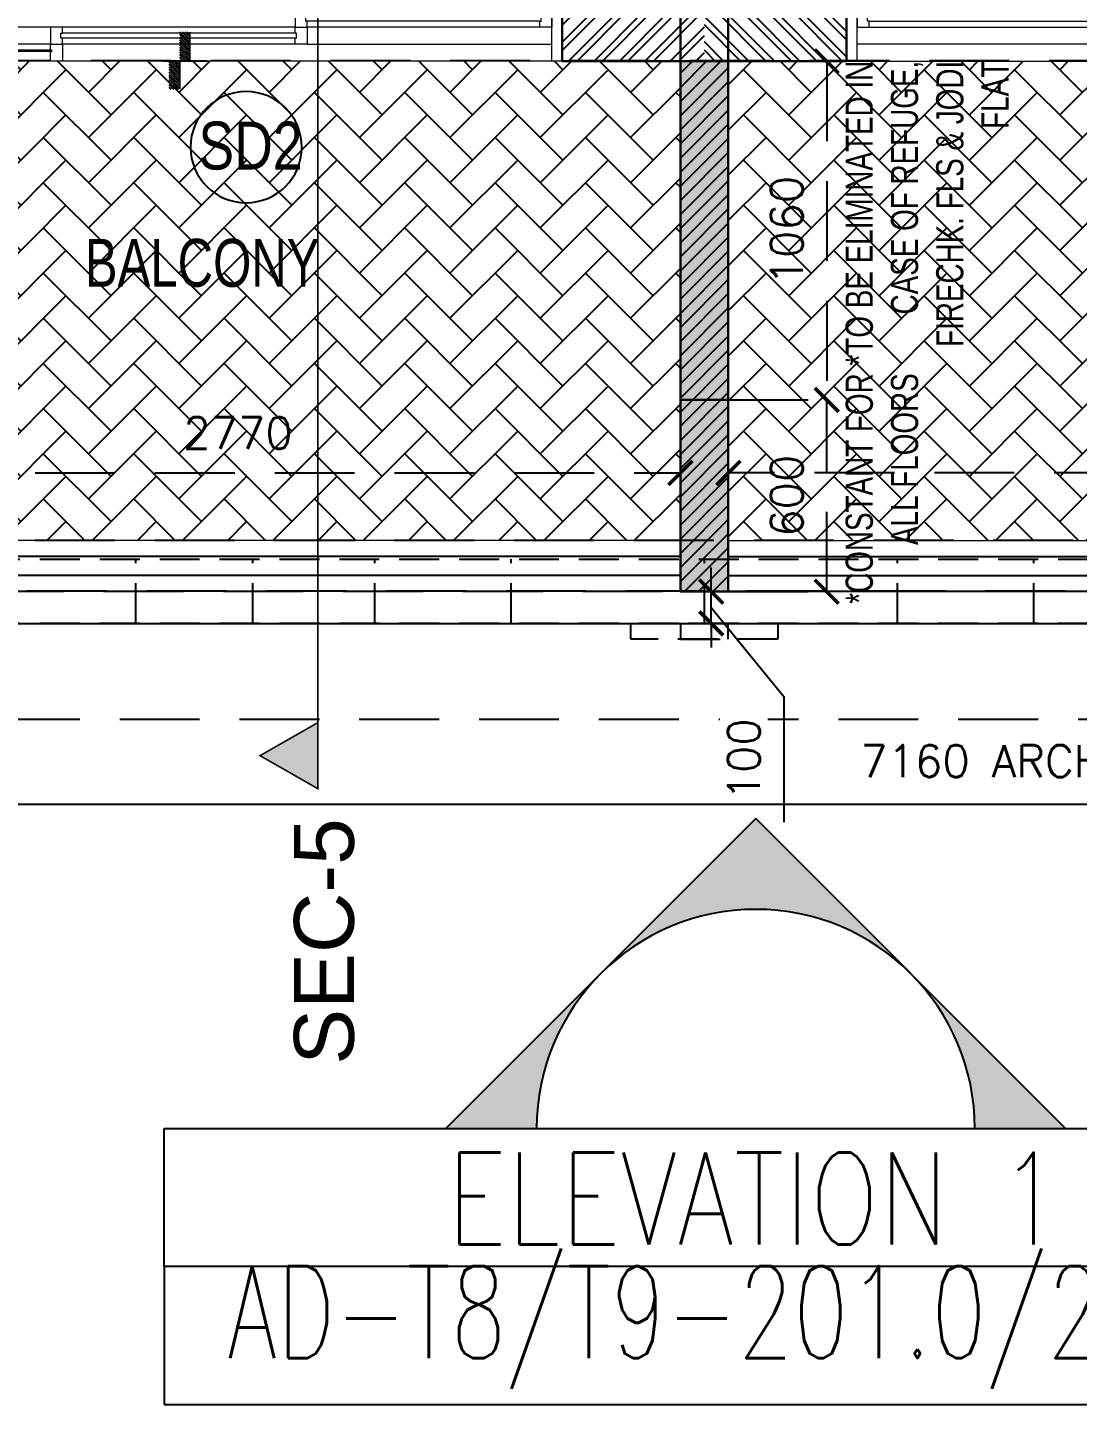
# Model space of a CAD drawing. Header units: millimetres. Extents: x 1167879 to 1231451, y -5731814 to -5645217.
# Drawn here: x 1204154 to 1207440, y -5731814 to -5727504 of the extents above; entities that cross this region are included whole.
import ezdxf
from ezdxf.enums import TextEntityAlignment as Align

# ---------------------------------------------------------------- set-up
doc = ezdxf.new("R2010")
doc.units = ezdxf.units.MM
doc.header["$LTSCALE"] = 1000
doc.header["$MEASUREMENT"] = 0
for name, pattern in [('$2$AUDIT_D_120904163729-0', [0]), ('$5$HIDDEN', [0.375, 0.25, -0.125]), ('$7$HIDDEN', [0.375, 0.25, -0.125]), ('2BHK-A - FRONT$0$AUDIT_D_120904163729-0', [0]), ('AUDIT_D_120904163729-0', [0]), ('HIDDEN', [0.375, 0.25, -0.125]), ('T8(T9 IS SIMILAR) - DIMENSION & TEXTING$0$HIDDEN', [0.375, 0.25, -0.125]), ('T8(T9 IS SIMILAR) - TYPICAL FLOOR ELEVATION$0$AUDIT_D_120904163729-0', [0]), ('T8(T9 IS SIMILAR) - TYPICAL FLOOR ELEVATION$0$HIDDEN', [0.375, 0.25, -0.125]), ('T8(T9 IS SIMILAR)$0$$0$HIDDEN', [0.375, 0.25, -0.125]), ('T8_PROFILE SECTIONS$0$HIDDEN', [0.375, 0.25, -0.125]), ('T8_PROFILE SECTIONS$0$PHANTOM2', [1.25, 0.625, -0.125, 0.125, -0.125, 0.125, -0.125])]:
    doc.linetypes.add(name, pattern=pattern)
doc.layers.get('0').update_dxf_attribs({"linetype": 'AUDIT_D_120904163729-0'})
for name, color, linetype in [('$1$A-DIM', 1, '$2$AUDIT_D_120904163729-0'), ('2BHK-A - FRONT$0$A-DECK SUNK 125', 8, 'Continuous'), ('2BHK-A - FRONT$0$A-HATCH -160', 251, '2BHK-A - FRONT$0$AUDIT_D_120904163729-0'), ('2BHK-A - FRONT$0$a-tile drop', 3, 'Continuous'), ('2BHK-A - FRONT$0$APT PLANS-typ$0$TILEDROP', 3, 'Continuous'), ('2BHK-A - FRONT$0$ELE 1', 1, 'Continuous'), ('A-WALL-FEATURES', 110, 'AUDIT_D_120904163729-0'), ('T8(T9 IS SIMILAR) - DIMENSION & TEXTING$0$A-DIMENSIONS', 2, 'T8(T9 IS SIMILAR) - DIMENSION & TEXTING$0$HIDDEN'), ('T8(T9 IS SIMILAR) - DIMENSION & TEXTING$0$a-window-no', 125, 'Continuous'), ('T8(T9 IS SIMILAR) - DIMENSION & TEXTING$0$T8_REFUGE COLUMNS$0$a-section line', 92, 'Continuous'), ('T8(T9 IS SIMILAR) - TYPICAL FLOOR ELEVATION$0$A-DIM', 1, 'T8(T9 IS SIMILAR) - TYPICAL FLOOR ELEVATION$0$AUDIT_D_120904163729-0'), ('T8(T9 IS SIMILAR) - TYPICAL FLOOR ELEVATION$0$A-WALL-FEATURES', 6, 'T8(T9 IS SIMILAR) - TYPICAL FLOOR ELEVATION$0$AUDIT_D_120904163729-0'), ('T8(T9 IS SIMILAR)$0$$6$a-beam 2', 50, 'Continuous'), ('T8(T9 IS SIMILAR)$0$S-BEAM', 20, 'T8(T9 IS SIMILAR)$0$$0$HIDDEN'), ('T8_PROFILE SECTIONS$0$A-PROFILE SECTIONS', 81, 'T8_PROFILE SECTIONS$0$PHANTOM2')]:
    doc.layers.add(name, color=color, linetype=linetype)
for name, color, linetype, lineweight in [('2BHK-A - FRONT$0$A-WALL- 160', 6, 'Continuous', 30), ('2BHK-A - FRONT$0$Ele', 8, 'Continuous', 15), ('2BHK-A - FRONT$0$Window', 4, 'Continuous', 20), ('T8(T9 IS SIMILAR) - DIMENSION & TEXTING$0$a-Text', 4, 'Continuous', 0), ('T8(T9 IS SIMILAR) - DIMENSION & TEXTING$0$R0-18-10-2014-T1-1st Podium Floor Plan$0$Text', 2, 'Continuous', 0), ('T8(T9 IS SIMILAR)$0$D&W', 8, 'Continuous', 25)]:
    doc.layers.add(name, color=color, linetype=linetype, lineweight=lineweight)
doc.styles.add('$6$Romans 1', font='romans.shx', dxfattribs={"height": 100})
doc.styles.add('T8(T9 IS SIMILAR) - DIMENSION & TEXTING$0$ARIAL ARROW', font='swisscl.ttf')
doc.styles.add('T8(T9 IS SIMILAR) - DIMENSION & TEXTING$0$LODHA STANDERD', font='sanss___.ttf')
doc.styles.add('T8(T9 IS SIMILAR) - DIMENSION & TEXTING$0$Romans 1', font='romans.shx', dxfattribs={"height": 100})
doc.styles.add('T8(T9 IS SIMILAR) - DIMENSION & TEXTING$0$T8_REFUGE COLUMNS$0$TEXT1', font='simplex.shx', dxfattribs={"width": 0.8})
doc.styles.add('T8(T9 IS SIMILAR) - TYPICAL FLOOR ELEVATION$0$Romans 1', font='romans.shx', dxfattribs={"height": 100})
doc.styles.add('T8_PROFILE SECTIONS$0$arial', font='sanss___.ttf')
doc.dimstyles.new('$2$ALPINE S', dxfattribs={"dimscale": 0, "dimtxt": 100, "dimasz": 75, "dimexe": 0, "dimexo": 0, "dimgap": 75, "dimtad": 1, "dimdec": 0, "dimzin": 0, "dimdsep": 46, "dimtxsty": '$6$Romans 1', "dimblk": '$6$_ArchTick', "dimcen": 0.09, "dimclrd": 256, "dimclre": 256, "dimclrt": 7, "dimadec": 0, "dimazin": 0, "dimtfac": 1, "dimtdec": 0, "dimtofl": 0, "dimtmove": 1, "dimatfit": 0, "dimldrblk": '$2$_Open90', "dimfxl": 1, "dimtolj": 1, "dimtzin": 0, "dimarcsym": 0})
doc.dimstyles.new('T8(T9 IS SIMILAR) - DIMENSION & TEXTING$0$ALPINE S', dxfattribs={"dimscale": 0, "dimtxt": 100, "dimasz": 75, "dimexe": 0, "dimexo": 0, "dimgap": 75, "dimtad": 1, "dimdec": 0, "dimzin": 0, "dimdsep": 46, "dimtxsty": 'T8(T9 IS SIMILAR) - DIMENSION & TEXTING$0$Romans 1', "dimblk": 'T8(T9 IS SIMILAR) - DIMENSION & TEXTING$0$_ArchTick', "dimcen": 0.09, "dimclrd": 256, "dimclre": 256, "dimclrt": 7, "dimadec": 0, "dimazin": 0, "dimtfac": 1, "dimtdec": 0, "dimtofl": 0, "dimtmove": 1, "dimatfit": 0, "dimldrblk": 'T8(T9 IS SIMILAR) - DIMENSION & TEXTING$0$_Open90', "dimfxl": 1, "dimtolj": 1, "dimtzin": 0, "dimarcsym": 0})
doc.dimstyles.new('T8(T9 IS SIMILAR) - TYPICAL FLOOR ELEVATION$0$ALPINE S', dxfattribs={"dimscale": 0, "dimtxt": 100, "dimasz": 75, "dimexe": 0, "dimexo": 0, "dimgap": 75, "dimtad": 1, "dimdec": 0, "dimzin": 0, "dimdsep": 46, "dimtxsty": 'T8(T9 IS SIMILAR) - TYPICAL FLOOR ELEVATION$0$Romans 1', "dimblk": 'T8(T9 IS SIMILAR) - TYPICAL FLOOR ELEVATION$0$_ArchTick', "dimcen": 0.09, "dimclrd": 256, "dimclre": 256, "dimclrt": 7, "dimadec": 0, "dimazin": 0, "dimtfac": 1, "dimtdec": 0, "dimtofl": 0, "dimtmove": 1, "dimatfit": 0, "dimldrblk": 'T8(T9 IS SIMILAR) - TYPICAL FLOOR ELEVATION$0$_Open90', "dimfxl": 1, "dimtolj": 1, "dimtzin": 0, "dimarcsym": 0})

# ---------------------------------------------------------------- blocks, each defined once
blk = doc.blocks.new('T8(T9 IS SIMILAR) - DIMENSION & TEXTING$0$WINDOW TAG')
at = {"layer": 'T8(T9 IS SIMILAR) - DIMENSION & TEXTING$0$a-window-no'}
blk.add_circle((0, 0), 174.0900956831736, dxfattribs=at)
at = {"layer": 'T8(T9 IS SIMILAR) - DIMENSION & TEXTING$0$a-window-no', "style": 'T8(T9 IS SIMILAR) - DIMENSION & TEXTING$0$LODHA STANDERD'}
blk.add_attdef('WINDOW', text='', height=150, dxfattribs=at).set_placement((11.34681474116587, 2.790841638110578), align=Align.MIDDLE_CENTER)
blk = doc.blocks.new('T8(T9 IS SIMILAR) - DIMENSION & TEXTING$0$_ArchTick')
at = {"color": 0, "linetype": 'ByBlock', "const_width": 0.15}
blk.add_lwpolyline([(-0.5, -0.5), (0.5, 0.5)], dxfattribs=at)
blk = doc.blocks.new('*D552')
at = {"layer": 'T8(T9 IS SIMILAR) - DIMENSION & TEXTING$0$A-DIMENSIONS', "linetype": 'T8(T9 IS SIMILAR) - DIMENSION & TEXTING$0$HIDDEN', "lineweight": -2, "transparency": 16777216}
for p, q in [((1203427.264499921, -5728684.027685666), (1203427.264499921, -5728898.501021108)), ((1206197.264499908, -5728684.027685666), (1206197.264499908, -5728898.501021108))]:
    blk.add_line(p, q, dxfattribs=at)
at = {"layer": 'T8(T9 IS SIMILAR) - DIMENSION & TEXTING$0$A-DIMENSIONS', "lineweight": -2, "transparency": 16777216}
blk.add_line((1203427.264499921, -5728898.501021108), (1206197.264499908, -5728898.501021108), dxfattribs=at)
at = {"layer": 'T8(T9 IS SIMILAR) - DIMENSION & TEXTING$0$A-DIMENSIONS', "linetype": 'ByBlock', "lineweight": -2, "transparency": 16777216, "xscale": 75, "yscale": 75, "zscale": 75, "rotation": 180}
blk.add_blockref('T8(T9 IS SIMILAR) - DIMENSION & TEXTING$0$_ArchTick', (1203427.264499921, -5728898.501021108), dxfattribs=at)
at = {"layer": 'T8(T9 IS SIMILAR) - DIMENSION & TEXTING$0$A-DIMENSIONS', "linetype": 'ByBlock', "lineweight": -2, "transparency": 16777216, "xscale": 75, "yscale": 75, "zscale": 75}
blk.add_blockref('T8(T9 IS SIMILAR) - DIMENSION & TEXTING$0$_ArchTick', (1206197.264499908, -5728898.501021108), dxfattribs=at)
at = {"layer": 'T8(T9 IS SIMILAR) - DIMENSION & TEXTING$0$A-DIMENSIONS', "color": 7, "linetype": 'ByBlock', "transparency": 16777216, "insert": (1204812.264499915, -5728773.501021108), "char_height": 100, "attachment_point": 5, "style": 'T8(T9 IS SIMILAR) - DIMENSION & TEXTING$0$Romans 1'}
blk.add_mtext('\\A1;2770', dxfattribs=at)
blk = doc.blocks.new('T8(T9 IS SIMILAR) - DIMENSION & TEXTING$0$_Open90')
at = {"color": 0, "linetype": 'ByBlock', "lineweight": -2}
for p, q in [((0, 0), (-1, 0)), ((-0.5, 0.5), (0, 0)), ((0, 0), (-0.5, -0.5))]:
    blk.add_line(p, q, dxfattribs=at)
blk = doc.blocks.new('*D478')
at = {"layer": 'T8(T9 IS SIMILAR) - DIMENSION & TEXTING$0$A-DIMENSIONS', "linetype": 'T8(T9 IS SIMILAR) - DIMENSION & TEXTING$0$HIDDEN', "lineweight": -2, "transparency": 16777216}
for p, q in [((1206347.264499908, -5728684.027685666), (1206347.264499908, -5728898.501021108)), ((1209117.264499895, -5728684.027685666), (1209117.264499895, -5728898.501021108))]:
    blk.add_line(p, q, dxfattribs=at)
at = {"layer": 'T8(T9 IS SIMILAR) - DIMENSION & TEXTING$0$A-DIMENSIONS', "lineweight": -2, "transparency": 16777216}
blk.add_line((1209117.264499895, -5728898.501021108), (1206347.264499908, -5728898.501021108), dxfattribs=at)
at = {"layer": 'T8(T9 IS SIMILAR) - DIMENSION & TEXTING$0$A-DIMENSIONS', "linetype": 'ByBlock', "lineweight": -2, "transparency": 16777216, "xscale": 75, "yscale": 75, "zscale": 75, "rotation": 180}
blk.add_blockref('T8(T9 IS SIMILAR) - DIMENSION & TEXTING$0$_ArchTick', (1206347.264499908, -5728898.501021108), dxfattribs=at)
at = {"layer": 'T8(T9 IS SIMILAR) - DIMENSION & TEXTING$0$A-DIMENSIONS', "linetype": 'ByBlock', "lineweight": -2, "transparency": 16777216, "xscale": 75, "yscale": 75, "zscale": 75}
blk.add_blockref('T8(T9 IS SIMILAR) - DIMENSION & TEXTING$0$_ArchTick', (1209117.264499895, -5728898.501021108), dxfattribs=at)
at = {"layer": 'T8(T9 IS SIMILAR) - DIMENSION & TEXTING$0$A-DIMENSIONS', "color": 7, "linetype": 'ByBlock', "transparency": 16777216, "insert": (1207732.264499902, -5728773.501021108), "char_height": 100, "attachment_point": 5, "style": 'T8(T9 IS SIMILAR) - DIMENSION & TEXTING$0$Romans 1'}
blk.add_mtext('\\A1;2770', dxfattribs=at)
blk = doc.blocks.new('*D179')
at = {"layer": 'T8(T9 IS SIMILAR) - DIMENSION & TEXTING$0$A-DIMENSIONS', "linetype": 'T8(T9 IS SIMILAR) - DIMENSION & TEXTING$0$HIDDEN', "lineweight": -2, "transparency": 16777216}
for p, q in [((1206347.264499911, -5728669.931558366), (1206655.26082179, -5728669.931558366)), ((1206347.484175575, -5729269.931558367), (1206655.26082179, -5729269.931558367))]:
    blk.add_line(p, q, dxfattribs=at)
at = {"layer": 'T8(T9 IS SIMILAR) - DIMENSION & TEXTING$0$A-DIMENSIONS', "lineweight": -2, "transparency": 16777216}
blk.add_line((1206655.26082179, -5729269.931558367), (1206655.26082179, -5728669.931558366), dxfattribs=at)
at = {"layer": 'T8(T9 IS SIMILAR) - DIMENSION & TEXTING$0$A-DIMENSIONS', "linetype": 'ByBlock', "lineweight": -2, "transparency": 16777216, "xscale": 75, "yscale": 75, "zscale": 75}
for p, rotation in [((1206655.26082179, -5728669.931558366), 90), ((1206655.26082179, -5729269.931558367), 270)]:
    blk.add_blockref('T8(T9 IS SIMILAR) - DIMENSION & TEXTING$0$_ArchTick', p, dxfattribs=dict(at, rotation=rotation))
at = {"layer": 'T8(T9 IS SIMILAR) - DIMENSION & TEXTING$0$A-DIMENSIONS', "color": 7, "linetype": 'ByBlock', "transparency": 16777216, "insert": (1206530.26082179, -5728969.931558367), "char_height": 100, "attachment_point": 5, "rotation": 90, "style": 'T8(T9 IS SIMILAR) - DIMENSION & TEXTING$0$Romans 1'}
blk.add_mtext('\\A1;600', dxfattribs=at)
blk = doc.blocks.new('*D180')
at = {"layer": 'T8(T9 IS SIMILAR) - DIMENSION & TEXTING$0$A-DIMENSIONS', "linetype": 'T8(T9 IS SIMILAR) - DIMENSION & TEXTING$0$HIDDEN', "lineweight": -2, "transparency": 16777216}
for p, q in [((1206347.484175575, -5727609.931558366), (1206655.26082179, -5727609.931558366)), ((1206347.101685182, -5728669.931558366), (1206655.26082179, -5728669.931558366))]:
    blk.add_line(p, q, dxfattribs=at)
at = {"layer": 'T8(T9 IS SIMILAR) - DIMENSION & TEXTING$0$A-DIMENSIONS', "lineweight": -2, "transparency": 16777216}
blk.add_line((1206655.26082179, -5727609.931558366), (1206655.26082179, -5728669.931558366), dxfattribs=at)
at = {"layer": 'T8(T9 IS SIMILAR) - DIMENSION & TEXTING$0$A-DIMENSIONS', "linetype": 'ByBlock', "lineweight": -2, "transparency": 16777216, "xscale": 75, "yscale": 75, "zscale": 75}
for p, rotation in [((1206655.26082179, -5727609.931558366), 90), ((1206655.26082179, -5728669.931558366), 270)]:
    blk.add_blockref('T8(T9 IS SIMILAR) - DIMENSION & TEXTING$0$_ArchTick', p, dxfattribs=dict(at, rotation=rotation))
at = {"layer": 'T8(T9 IS SIMILAR) - DIMENSION & TEXTING$0$A-DIMENSIONS', "color": 7, "linetype": 'ByBlock', "transparency": 16777216, "insert": (1206530.26082179, -5728139.931558366), "char_height": 100, "attachment_point": 5, "rotation": 90, "style": 'T8(T9 IS SIMILAR) - DIMENSION & TEXTING$0$Romans 1'}
blk.add_mtext('\\A1;1060', dxfattribs=at)
blk = doc.blocks.new('2BHK-A - FRONT$0$2400')
at = {"layer": '2BHK-A - FRONT$0$Window', "color": 1, "lineweight": 13}
for p, q in [((1151176.486151809, -5692111.929242792), (1148842.486151809, -5692111.929242792)), ((1149607.486151809, -5692111.929242792), (1148879.986151809, -5692111.929242792)), ((1149607.486151809, -5692165.255909459), (1148879.986151809, -5692165.255909459)), ((1150373.736151809, -5692165.255909459), (1149644.986151809, -5692165.255909459)), ((1150411.236151809, -5692165.255909459), (1151176.48615181, -5692165.25590946)), ((1149607.486151809, -5692218.582576125), (1148842.486151809, -5692218.582576125)), ((1150373.736151809, -5692218.582576125), (1149644.986151809, -5692218.582576125)), ((1151138.986151809, -5692218.582576125), (1150411.236151809, -5692218.582576125)), ((1150373.736151809, -5692271.929242792), (1148842.486151809, -5692271.929242792)), ((1151138.986151809, -5692271.929242792), (1150411.236151809, -5692271.929242792))]:
    blk.add_line(p, q, dxfattribs=at)
at = {"layer": '2BHK-A - FRONT$0$Window', "color": 5, "lineweight": 13}
for p, q in [((1149607.486151809, -5692142.172576125), (1148879.986151809, -5692142.172576125)), ((1149607.486151809, -5692146.672576125), (1148879.986151809, -5692146.672576125)), ((1150373.736151809, -5692183.839242792), (1149644.986151809, -5692183.839242792)), ((1150373.736151809, -5692199.999242792), (1149644.986151809, -5692199.999242792)), ((1151138.986151809, -5692237.165909459), (1150411.236151809, -5692237.165909459)), ((1151138.986151809, -5692253.345909459), (1150411.236151809, -5692253.345909459))]:
    blk.add_line(p, q, dxfattribs=at)
at = {"layer": '2BHK-A - FRONT$0$Window', "color": 4, "lineweight": 13}
for points in [[(1148842.486151809, -5692111.929242792), (1148809.486151809, -5692111.929242792), (1148809.486151809, -5692271.929242792), (1148842.486151809, -5692271.929242792)], [(1148879.986151809, -5692146.672576125), (1148879.986151809, -5692165.255909459), (1148842.486151809, -5692165.255909459), (1148842.486151809, -5692111.929242792), (1148879.986151809, -5692111.929242792), (1148879.986151809, -5692142.172576125), (1148875.486151809, -5692142.172576125), (1148875.486151809, -5692146.672576125)], [(1149607.486151809, -5692146.672576125), (1149607.486151809, -5692165.255909459), (1149644.986151809, -5692165.255909459), (1149644.986151809, -5692111.929242792), (1149607.486151809, -5692111.929242792), (1149607.486151809, -5692142.172576125), (1149611.986151809, -5692142.172576125), (1149611.986151809, -5692146.672576125)], [(1151209.486151809, -5692111.929242792), (1151176.486151809, -5692111.929242792), (1151176.486151809, -5692271.929242792), (1151209.486151809, -5692271.929242792)], [(1149644.986151809, -5692199.999242792), (1149644.986151809, -5692218.582576125), (1149607.486151809, -5692218.582576125), (1149607.486151809, -5692165.255909459), (1149644.986151809, -5692165.255909459), (1149644.986151809, -5692183.839242792), (1149640.486151809, -5692183.839242792), (1149640.486151809, -5692199.999242792)], [(1150373.736151809, -5692199.999242792), (1150373.736151809, -5692218.582576125), (1150411.236151809, -5692218.582576125), (1150411.236151809, -5692165.255909459), (1150373.736151809, -5692165.255909459), (1150373.736151809, -5692183.839242792), (1150378.236151809, -5692183.839242792), (1150378.236151809, -5692199.999242792)], [(1150411.236151809, -5692253.345909459), (1150411.236151809, -5692271.929242792), (1150373.736151809, -5692271.929242792), (1150373.736151809, -5692218.582576125), (1150411.236151809, -5692218.582576125), (1150411.236151809, -5692237.165909459), (1150406.736151809, -5692237.165909459), (1150406.736151809, -5692253.345909459)], [(1151138.986151809, -5692253.345909459), (1151138.986151809, -5692271.929242792), (1151176.486151809, -5692271.929242792), (1151176.486151809, -5692218.582576125), (1151138.986151809, -5692218.582576125), (1151138.986151809, -5692237.165909459), (1151143.486151809, -5692237.165909459), (1151143.486151809, -5692253.345909459)]]:
    blk.add_lwpolyline(points, close=True, dxfattribs=at)
blk = doc.blocks.new('2BHK-A - FRONT$0$TILE DROP -x')
at = {"layer": '2BHK-A - FRONT$0$APT PLANS-typ$0$TILEDROP'}
h = blk.add_hatch(dxfattribs=at)
h.set_pattern_fill('ACET-2D-ANSI31', color=8, scale=90, angle=89.99999999999999, style=0)
h.set_pattern_definition([(135, (-851695.9139893535, 5365039.182609772), (-7.954951288348662, -7.954951288348659), [])])
h.paths.add_polyline_path([(-58323.94854449527, -19205.88290157635), (-58323.94854449527, -19023.73387729563), (-58261.51981097856, -19023.73387729563), (-58261.51981097856, -19205.88290157635)])
edge = h.paths.add_edge_path()
edge.add_line((-58323.94854449527, -19381.16774707194), (-58393.72960459582, -19381.16774707194))
edge.add_line((-58323.9485444997, -19205.88290157635), (-58323.94854449527, -19381.16774707194))
edge.add_line((-58393.08517707838, -19205.88290157635), (-58323.9485444997, -19205.88290157635))
edge.add_line((-58393.08517707464, -19381.16774707194), (-58393.08517707838, -19205.88290157635))
at = {"layer": '2BHK-A - FRONT$0$APT PLANS-typ$0$TILEDROP', "color": 1}
blk.add_line((-58153.93408855224, -19205.88290150836), (-58434.03095930733, -19205.88290150836), dxfattribs=at)
at = {"layer": '2BHK-A - FRONT$0$APT PLANS-typ$0$TILEDROP', "color": 20, "const_width": 10}
for points in [[(-58261.51981097856, -19205.88290157635), (-58261.51981097856, -19023.73387729563)], [(-58323.94854449527, -19381.16774707194), (-58323.94854449527, -19205.88290157635)], [(-58323.94854449527, -19205.88290157635), (-58261.51981097856, -19205.88290157635)]]:
    blk.add_lwpolyline(points, dxfattribs=at)
blk = doc.blocks.new('2BHK-A - FRONT')
at = {"layer": '2BHK-A - FRONT$0$A-DECK SUNK 125'}
h = blk.add_hatch(dxfattribs=at)
h.set_pattern_fill('AR-HBONE', color=256, scale=25)
h.set_pattern_definition([(45, (0, -0.9752867147326469), (1.110223024625157e-14, 141.4213562373095), [300, -100]), (135, (70.71067812480032, 69.73539141006768), (1.110223024625157e-14, 141.4213562373095), [300, -100])])
h.paths.add_polyline_path([(1148934.486151823, -5727609.575290613), (1151704.485832441, -5727609.600091545), (1151704.486151823, -5729109.575290614), (1148934.486151823, -5729109.575290614)])
at = {"layer": '2BHK-A - FRONT$0$A-HATCH -160', "linetype": 'ByBlock'}
h = blk.add_hatch(dxfattribs=at)
h.set_pattern_fill('ANSI32', color=256, scale=150)
h.set_pattern_definition([(45, (0, -0.5476252287626266), (-39.77475644174329, 39.7747564417433), []), (45, (26.51650425000116, -0.5476252306252718), (-39.77475644174329, 39.7747564417433), [])])
h.paths.add_polyline_path([(1145269.868589646, -5728524.219022865), (1145269.868589646, -5728684.219022865), (1144639.813997828, -5728684.219022865), (1144639.813997828, -5726829.506985649), (1144799.813997828, -5726829.506985649), (1144799.813997828, -5728524.219022865)])
h.paths.add_polyline_path([(1148934.486151823, -5727449.763931503), (1148934.482484802, -5727609.785357703), (1147999.48615181, -5727609.763931504), (1147999.48615181, -5727009.506985649), (1148159.48615181, -5727009.506985649), (1148159.48615181, -5727449.763931503)])
h.paths.add_polyline_path([(1147999.48615181, -5728684.219022865), (1147999.48615181, -5728524.219022865), (1147369.868589641, -5728524.219022865), (1147369.868589641, -5728684.219022865)])
edge = h.paths.add_edge_path()
edge.add_line((1151334.486151823, -5727449.763931503), (1151779.482429483, -5727449.763931503))
edge.add_line((1151779.482429483, -5727449.763931503), (1151779.489874137, -5727609.776332037))
edge.add_line((1151704.493596463, -5727609.776332037), (1151334.486151822, -5727609.788732571))
edge.add_line((1151334.486151823, -5727609.788732571), (1151334.486151823, -5727449.763931503))
h.paths.add_polyline_path([(1146264.486131188, -5719573.809734035), (1146424.486131162, -5719573.809734035), (1146424.486131147, -5719224.575290616), (1146264.486131175, -5719224.575290616)])
h.paths.add_polyline_path([(1145549.395862198, -5721834.394438124), (1145788.915917962, -5721834.394438124), (1145790.007535043, -5721674.575918513), (1145549.395854206, -5721674.576945555)])
h.paths.add_polyline_path([(1145949.461151537, -5721924.166834103), (1145949.461151537, -5722524.5747182), (1145789.461736455, -5722524.5747182), (1145789.461736455, -5721924.166834103)])
h.paths.add_polyline_path([(1144599.486151871, -5721924.575290613), (1144759.486151841, -5721924.575290613), (1144761.985566922, -5722524.574905386), (1144601.985566922, -5722524.574905386)])
h.paths.add_polyline_path([(1144599.485566922, -5723474.574905385), (1144599.485566922, -5723174.574905386), (1144759.485566922, -5723174.574905386), (1144759.485566922, -5723314.574905385), (1145789.461151537, -5723314.574905385), (1145789.461151537, -5723174.574905385), (1145949.461151537, -5723174.574905385), (1145949.461151537, -5723474.219022865)])
h = blk.add_hatch(dxfattribs=at)
h.set_pattern_fill('DOTS', color=256, scale=250)
h.set_pattern_definition([(0, (355.8057314665057, -7.858297597616911), (7.8125, 15.625), [0, -15.625])])
h.paths.add_polyline_path([(1151854.48615181, -5729269.575290613), (1151704.48615181, -5729269.575290613), (1151704.48615181, -5727609.575290613), (1151854.48615181, -5727609.575290613)])
at = {"layer": '2BHK-A - FRONT$0$A-WALL- 160', "linetype": 'ByBlock'}
for p, q in [((1151854.48615181, -5727609.575290613), (1151854.48615181, -5719024.575290616)), ((1151334.486151823, -5727609.575290613), (1151334.486151823, -5727449.575290613)), ((1151334.486151823, -5727609.575290613), (1151779.48615181, -5727609.575290613)), ((1151854.48615181, -5728669.575290613), (1151704.48615181, -5728669.575290613))]:
    blk.add_line(p, q, dxfattribs=at)
blk.add_lwpolyline([(1151854.48615181, -5727609.575290613), (1151854.48615181, -5729269.575290613), (1151704.48615181, -5729269.575290613), (1151704.48615181, -5727609.575290612)], dxfattribs=at)
at = {"layer": '2BHK-A - FRONT$0$Ele'}
for p, q in [((1151704.486151823, -5729109.575290614), (1148934.486151823, -5729109.575290614)), ((1151704.48615181, -5729269.575290614), (1148774.486151823, -5729269.575290614))]:
    blk.add_line(p, q, dxfattribs=at)
at = {"layer": '2BHK-A - FRONT$0$ELE 1'}
for p, q in [((1151704.48615181, -5729159.575293045), (1148884.48614939, -5729159.575293045)), ((1151704.48615181, -5729219.575288182), (1148824.486154254, -5729219.575288182))]:
    blk.add_line(p, q, dxfattribs=at)
at = {"layer": '2BHK-A - FRONT$0$a-tile drop', "extrusion": (0, 0, -1), "xscale": -0.5, "yscale": 0.5, "zscale": -0.5}
blk.add_blockref('2BHK-A - FRONT$0$TILE DROP -x', (-1179299.897330289, -5718006.206178408), dxfattribs=at)
at = {"layer": '2BHK-A - FRONT$0$A-WALL- 160', "linetype": 'ByBlock', "xscale": -1, "rotation": 180}
blk.add_blockref('2BHK-A - FRONT$0$2400', (125.0000000121072, -11419721.5045334), dxfattribs=at)
blk = doc.blocks.new('T8(T9 IS SIMILAR) - TYPICAL FLOOR ELEVATION$0$_ArchTick')
at = {"color": 0, "linetype": 'ByBlock', "const_width": 0.15}
blk.add_lwpolyline([(-0.5, -0.5), (0.5, 0.5)], dxfattribs=at)
blk = doc.blocks.new('*D756')
at = {"layer": 'T8(T9 IS SIMILAR) - TYPICAL FLOOR ELEVATION$0$A-DIM', "lineweight": -2, "transparency": 16777216}
for p, q in [((1206293.830985673, -5729269.572574025), (1206293.830985673, -5729194.572574025)), ((1206293.830985673, -5729369.572574025), (1206293.830985673, -5729269.572574025)), ((1206293.830985673, -5729319.572574025), (1206520.75343174, -5729598.545090878)), ((1206293.830985673, -5729369.572574025), (1206293.830985673, -5729444.572574025)), ((1206520.75343174, -5729598.545090878), (1206520.75343174, -5729991.402233736))]:
    blk.add_line(p, q, dxfattribs=at)
at = {"layer": 'T8(T9 IS SIMILAR) - TYPICAL FLOOR ELEVATION$0$A-DIM', "linetype": 'T8(T9 IS SIMILAR) - TYPICAL FLOOR ELEVATION$0$HIDDEN', "lineweight": -2, "transparency": 16777216}
for p, q in [((1206272.264499908, -5729269.572574025), (1206293.830985673, -5729269.572574025)), ((1206272.264499908, -5729369.572574025), (1206293.830985673, -5729369.572574025))]:
    blk.add_line(p, q, dxfattribs=at)
at = {"layer": 'T8(T9 IS SIMILAR) - TYPICAL FLOOR ELEVATION$0$A-DIM', "linetype": 'ByBlock', "lineweight": -2, "transparency": 16777216, "xscale": 75, "yscale": 75, "zscale": 75}
for p, rotation in [((1206293.830985673, -5729269.572574025), 270), ((1206293.830985673, -5729369.572574025), 90)]:
    blk.add_blockref('T8(T9 IS SIMILAR) - TYPICAL FLOOR ELEVATION$0$_ArchTick', p, dxfattribs=dict(at, rotation=rotation))
at = {"layer": 'T8(T9 IS SIMILAR) - TYPICAL FLOOR ELEVATION$0$A-DIM', "color": 7, "linetype": 'ByBlock', "transparency": 16777216, "insert": (1206395.753431741, -5729794.973662307), "char_height": 100, "attachment_point": 5, "rotation": 90, "style": 'T8(T9 IS SIMILAR) - TYPICAL FLOOR ELEVATION$0$Romans 1', "bg_fill": 3, "box_fill_scale": 1.25, "bg_fill_color": 256, "bg_fill_true_color": 13158600, "bg_fill_transparency": 0}
blk.add_mtext('\\A1;100', dxfattribs=at)
blk = doc.blocks.new('T8(T9 IS SIMILAR) - TYPICAL FLOOR ELEVATION$0$_Open90')
at = {"color": 0, "linetype": 'ByBlock', "lineweight": -2}
for p, q in [((0, 0), (-1, 0)), ((-0.5, 0.5), (0, 0)), ((0, 0), (-0.5, -0.5))]:
    blk.add_line(p, q, dxfattribs=at)
blk = doc.blocks.new('T8_PROFILE SECTIONS$0$MH')
at = {"layer": 'T8_PROFILE SECTIONS$0$A-PROFILE SECTIONS', "linetype": 'T8_PROFILE SECTIONS$0$HIDDEN', "ltscale": 2}
h = blk.add_hatch(color=256, dxfattribs=at)
h.dxf.hatch_style = 1
h.paths.add_polyline_path([(1140339.124311035, -5697424.81374602), (1140519.916375025, -5697528.064234673), (1140339.124311035, -5697631.314723326)])
at = {"layer": 'T8_PROFILE SECTIONS$0$A-PROFILE SECTIONS', "linetype": 'T8_PROFILE SECTIONS$0$HIDDEN', "ltscale": 2, "const_width": 5}
blk.add_lwpolyline([(1140339.124311035, -5697424.81374602), (1140339.124311035, -5697424.81374602), (1140519.916375025, -5697528.064234673), (1140339.124311035, -5697631.314723326)], close=True, dxfattribs=at)
blk.add_lwpolyline([(1140339.124311035, -5697424.81374602), (1140339.124311035, -5700565.721602574)], dxfattribs=at)
blk = doc.blocks.new('PROFILE SECTION LINE T9')
at = {"layer": 'T8_PROFILE SECTIONS$0$A-PROFILE SECTIONS', "linetype": 'ByBlock', "rotation": 180}
blk.add_blockref('T8_PROFILE SECTIONS$0$MH', (1159683.023108699, -5715695.817038325, 0.02432551863291288), dxfattribs=at)
at = {"layer": 'T8_PROFILE SECTIONS$0$A-PROFILE SECTIONS', "linetype": 'ByBlock', "insert": (19269.41369949491, -18363.75664898474, 0.02432551863291288), "char_height": 187.5, "attachment_point": 3, "rotation": 90, "style": 'T8_PROFILE SECTIONS$0$arial'}
blk.add_mtext_dynamic_manual_height_columns('SEC-5', width=301.3344262428582, gutter_width=500, heights=[0], dxfattribs=at)
blk = doc.blocks.new('$6$_ArchTick')
at = {"color": 0, "linetype": 'ByBlock', "const_width": 0.15}
blk.add_lwpolyline([(-0.5, -0.5), (0.5, 0.5)], dxfattribs=at)
blk = doc.blocks.new('*D72')
at = {"layer": '$1$A-DIM', "linetype": '$5$HIDDEN', "lineweight": -2, "transparency": 16777216}
for p, q in [((17860.09636290465, -10569.06925956067), (17860.09636290465, -11135.10731243994)), ((25020.29448792897, -10569.06925956067), (25020.29448792897, -11135.10731243994))]:
    blk.add_line(p, q, dxfattribs=at)
at = {"layer": '$1$A-DIM', "lineweight": -2, "transparency": 16777216}
blk.add_line((17860.09636290465, -11135.10731243994), (25020.29448792897, -11135.10731243994), dxfattribs=at)
at = {"layer": '$1$A-DIM', "linetype": 'ByBlock', "lineweight": -2, "transparency": 16777216, "xscale": 75, "yscale": 75, "zscale": 75, "rotation": 180}
blk.add_blockref('$6$_ArchTick', (17860.09636290465, -11135.10731243994), dxfattribs=at)
at = {"layer": '$1$A-DIM', "linetype": 'ByBlock', "lineweight": -2, "transparency": 16777216, "xscale": 75, "yscale": 75, "zscale": 75}
blk.add_blockref('$6$_ArchTick', (25020.29448792897, -11135.10731243994), dxfattribs=at)
at = {"layer": '$1$A-DIM', "color": 7, "linetype": 'ByBlock', "transparency": 16777216, "insert": (22980.38851383072, -11000.58350291613), "char_height": 100, "attachment_point": 5, "style": '$6$Romans 1'}
blk.add_mtext("\\A1;7160 ARCH PROFILE 'C' ABOVE", dxfattribs=at)
blk = doc.blocks.new('$2$_Open90')
at = {"color": 0, "linetype": 'ByBlock', "lineweight": -2}
for p, q in [((0, 0), (-1, 0)), ((-0.5, 0.5), (0, 0)), ((0, 0), (-0.5, -0.5))]:
    blk.add_line(p, q, dxfattribs=at)
blk = doc.blocks.new('T8(T9 IS SIMILAR) - DIMENSION & TEXTING')
at = {"linetype": 'ByBlock'}
h = blk.add_hatch(dxfattribs=at)
h.set_pattern_fill('ANSI31', color=8, scale=250)
h.set_pattern_definition([(45, (0, 0), (-22.09708691207961, 22.09708691207961), [])])
h.paths.add_polyline_path([(1206197.264499911, -5729269.931558367), (1206347.264499911, -5729269.931558367), (1206347.264499911, -5727609.931558366), (1206197.264499911, -5727609.931558366)])
at = {"layer": 'T8(T9 IS SIMILAR) - DIMENSION & TEXTING$0$T8_REFUGE COLUMNS$0$a-section line', "extrusion": (6.496915289779942e-15, -1.108003958524235e-09, 1)}
h = blk.add_hatch(color=8, dxfattribs=at)
edge = h.paths.add_edge_path()
edge.add_line((1207118.877633381, -5730950.38605575), (1207402.945294516, -5730950.386055743))
edge.add_line((1207402.945294516, -5730950.386055744), (1206433.077633276, -5729980.518394528))
edge.add_line((1206433.077633276, -5729980.518394527), (1205463.209972071, -5730950.386055759))
edge.add_line((1205463.209972071, -5730950.386055761), (1205747.277633206, -5730950.386055754))
edge.add_ellipse((1206433.077633294, -5730950.386055752), major_axis=(-484.9338306178917, 484.9338306081195), ratio=0.9999999999999926, start_angle=-134.99999999999972, end_angle=45.00000000000023, ccw=False)
at = {"layer": 'T8(T9 IS SIMILAR) - DIMENSION & TEXTING$0$T8_REFUGE COLUMNS$0$a-section line', "linetype": 'Continuous'}
for p, q in [((1206433.077633386, -5729980.51839448, 2.018764795330696e-06), (1205463.209972161, -5730950.386055718, 9.442022709249542e-07)), ((1207402.945294627, -5730950.386055692, 9.441958157552222e-07), (1206433.077633386, -5729980.51839448, 2.018764795330696e-06)), ((1204581.5224209, -5731382.386055949, 4.654794241165661e-07), (1204581.522420852, -5730950.386055877, 9.441976350776926e-07)), ((1204581.522420852, -5730950.386055877, 9.441976350776926e-07), (1208359.64583514, -5730950.386055696, 9.441845726376741e-07)), ((1208359.645835155, -5731382.386055761, 4.655400422937106e-07), (1204581.5224209, -5731382.386055949, 4.654794241165661e-07)), ((1204581.5224209, -5731382.386055949, 4.654794241165661e-07), (1204581.522420915, -5731814.386056012, -1.316510400695137e-08)), ((1208359.645835155, -5731382.386055761, 4.655400422937106e-07), (1204581.5224209, -5731382.386055949, 4.654794241165661e-07)), ((1204581.522420915, -5731814.386056012, -1.316510400695137e-08), (1208359.645835169, -5731814.386055828, -1.31043942364073e-08)), ((1205463.209972191, -5731814.386055975, -1.31145923010223e-08), (1205747.277633302, -5731814.38605596, -1.31541273429292e-08)), ((1207118.877633511, -5731814.386055877, -1.313134978531139e-08), (1207402.945294657, -5731814.386055869, -1.310813502186647e-08))]:
    blk.add_line(p, q, dxfattribs=at)
at = {"layer": 'T8(T9 IS SIMILAR) - DIMENSION & TEXTING$0$T8_REFUGE COLUMNS$0$a-section line', "extrusion": (6.496977862135284e-15, -1.10800395844851e-09, 1)}
blk.add_ellipse((1206433.077633412, -5730950.386055701, 9.44201823394053e-07), major_axis=(-484.9338306178947, 484.9338306081238, 5.373117545037623e-07), ratio=0.9999999999999875, start_param=3.926990816987248, end_param=7.068583470577041, dxfattribs=at)
at = {"layer": 'T8(T9 IS SIMILAR) - DIMENSION & TEXTING$0$T8_REFUGE COLUMNS$0$a-section line', "linetype": 'Continuous', "extrusion": (6.496949110784758e-15, -1.108003958458096e-09, 1)}
blk.add_ellipse((1206433.077633412, -5730950.386055701, 9.44201823394053e-07), major_axis=(484.933830608118, 484.9338306178888, 5.373054533244489e-07), ratio=0.9999999999999856, start_param=5.497787143782131, end_param=8.639379797371923, dxfattribs=at)
at = {"layer": 'T8(T9 IS SIMILAR) - DIMENSION & TEXTING$0$a-window-no'}
ref = blk.add_blockref('T8(T9 IS SIMILAR) - DIMENSION & TEXTING$0$WINDOW TAG', (1204837.785467518, -5727878.767418725), dxfattribs=dict(at, xscale=-1))
ref.add_attrib('WINDOW', 'SD2', dxfattribs={"height": 150, "style": 'T8(T9 IS SIMILAR) - DIMENSION & TEXTING$0$LODHA STANDERD', "width": 0.8}).set_placement((1204851.45922891, -5727873.713202603), align=Align.MIDDLE_CENTER)
at = {"layer": 'T8(T9 IS SIMILAR) - DIMENSION & TEXTING$0$a-Text', "style": 'T8(T9 IS SIMILAR) - DIMENSION & TEXTING$0$ARIAL ARROW'}
blk.add_text('BALCONY', height=150, dxfattribs=at).set_placement((1204332.855102626, -5728315.834918569))
at = {"layer": 'T8(T9 IS SIMILAR) - DIMENSION & TEXTING$0$R0-18-10-2014-T1-1st Podium Floor Plan$0$Text', "linetype": 'ByBlock', "char_height": 85, "attachment_point": 3, "rotation": 90, "style": 'T8(T9 IS SIMILAR) - DIMENSION & TEXTING$0$ARIAL ARROW'}
for s, insert, width in [('*TO BE ELIMINATED IN CASE OF REFUGE, FIRECHK. FLS & JODI FLAT', (1206714.606205831, -5727608.375196356), 985.3075330510028), ('*CONSTANT FOR ALL FLOORS', (1206714.606205831, -5728586.65567779), 808.127915273536)]:
    blk.add_mtext(s, dxfattribs=dict(at, insert=insert, width=width))
at = {"layer": 'T8(T9 IS SIMILAR) - DIMENSION & TEXTING$0$T8_REFUGE COLUMNS$0$a-section line', "extrusion": (-6.496870583818797e-15, -1.108003958470505e-09, 1), "char_height": 288.0000000000001, "width": 3463.413954958071, "attachment_point": 5, "text_direction": (1, 5.798408487297374e-11, 6.496934830414365e-15), "style": 'T8(T9 IS SIMILAR) - DIMENSION & TEXTING$0$T8_REFUGE COLUMNS$0$TEXT1'}
for s, insert in [('ELEVATION 1', (1206429.096824168, -5731169.691707999, 7.011790902344828e-07)), ('{\\W0.7;AD-T8/T9-201.0/201.1}', (1206450.877898236, -5731572.980846009, 2.227145639022154e-07))]:
    blk.add_mtext(s, dxfattribs=dict(at, insert=insert))
at = {"layer": 'T8(T9 IS SIMILAR) - DIMENSION & TEXTING$0$A-DIMENSIONS', "linetype": 'ByBlock'}
for base, p1, p2, angle, picture, middle in [((1206655.26082179, -5728669.931558366), (1206347.484175575, -5727609.931558366), (1206347.101685182, -5728669.931558366), 90, '*D180', (1206530.26082179, -5728139.931558366)), ((1206655.26082179, -5728669.931558366), (1206347.484175575, -5729269.931558367), (1206347.264499911, -5728669.931558366), 90, '*D179', (1206530.26082179, -5728969.931558367)), ((1206347.264499908, -5728898.501021108), (1209117.264499895, -5728684.027685666), (1206347.264499908, -5728684.027685666), 180, '*D478', (1207732.264499902, -5728773.501021108))]:
    dim = blk.add_linear_dim(base=base, p1=p1, p2=p2, angle=angle, dimstyle='T8(T9 IS SIMILAR) - DIMENSION & TEXTING$0$ALPINE S', override={"dimscale": 1, "dimfxl": 5, "dimarcsym": 1}, dxfattribs=at)
    dim.commit()
    dim.dimension.update_dxf_attribs({"geometry": picture, "text_midpoint": middle})
dim = blk.add_linear_dim(base=(1206197.264499908, -5728898.501021108), p1=(1203427.264499921, -5728684.027685666), p2=(1206197.264499908, -5728684.027685666), dimstyle='T8(T9 IS SIMILAR) - DIMENSION & TEXTING$0$ALPINE S', override={"dimscale": 1, "dimfxl": 5, "dimarcsym": 1}, dxfattribs=at)
dim.commit()
dim.dimension.update_dxf_attribs({"geometry": '*D552', "text_midpoint": (1204812.264499915, -5728773.501021108)})
blk = doc.blocks.new('T8(T9 IS SIMILAR) - TYPICAL FLOOR ELEVATION')
at = {"layer": 'T8(T9 IS SIMILAR) - TYPICAL FLOOR ELEVATION$0$A-WALL-FEATURES', "linetype": 'ByBlock'}
blk.add_lwpolyline([(1203167.264499921, -5728684.027665389), (1203167.264499921, -5729369.572574024), (1209377.264499895, -5729369.572574027), (1209377.264499895, -5728684.027665389)], dxfattribs=at)
at = {"layer": 'T8(T9 IS SIMILAR) - TYPICAL FLOOR ELEVATION$0$A-DIM', "linetype": 'ByBlock'}
dim = blk.add_linear_dim(base=(1206293.830985673, -5729269.572574025), p1=(1206272.264499908, -5729369.572574025), p2=(1206272.264499908, -5729269.572574025), angle=90, dimstyle='T8(T9 IS SIMILAR) - TYPICAL FLOOR ELEVATION$0$ALPINE S', override={"dimscale": 1, "dimfxl": 5, "dimtfill": 1, "dimarcsym": 1}, dxfattribs=at)
dim.commit()
dim.dimension.update_dxf_attribs({"geometry": '*D756', "text_midpoint": (1206520.753431741, -5729673.545090878), "dimtype": 128})
blk = doc.blocks.new('T8(T9 IS SIMILAR)')
at = {"layer": 'T8(T9 IS SIMILAR)$0$D&W', "linetype": 'ByBlock'}
blk.add_blockref('2BHK-A - FRONT', (54492.7783481013, -0.3562677530571818), dxfattribs=at)
at = {"layer": 'T8(T9 IS SIMILAR)$0$D&W', "linetype": 'ByBlock', "xscale": -1}
blk.add_blockref('2BHK-A - FRONT', (2358051.750651717, -0.3562677530571818), dxfattribs=at)
at = {"layer": 'T8(T9 IS SIMILAR)$0$D&W', "linetype": 'ByBlock'}
blk.add_blockref('T8(T9 IS SIMILAR) - TYPICAL FLOOR ELEVATION', (1.862645149230957e-09, 0), dxfattribs=at)
at = {"layer": 'T8(T9 IS SIMILAR)$0$$6$a-beam 2', "linetype": 'ByBlock'}
blk.add_blockref('T8(T9 IS SIMILAR) - DIMENSION & TEXTING', (1.862645149230957e-09, 0), dxfattribs=at)
at = {"layer": 'T8(T9 IS SIMILAR)$0$S-BEAM'}
blk.add_line((1209851.916569634, -5727608.287514398, -2.379762454429724e-06), (1202691.755515709, -5727608.230397591, 6.36072954307565e-08), dxfattribs=at)
at = {"layer": 'T8(T9 IS SIMILAR)$0$S-BEAM', "elevation": -460.340982449452}
for points in [[(1203266.693367793, -5729268.873951772), (1209276.693367763, -5729268.873951772), (1209277.005529626, -5728483.32905353)], [(1203426.693367793, -5729108.873951772), (1209116.693367763, -5729108.873951772)]]:
    blk.add_lwpolyline(points, dxfattribs=at)
at = {"layer": 'T8(T9 IS SIMILAR)$0$S-BEAM'}
blk.add_lwpolyline([(1209276.700461193, -5728705.530351231), (1209276.702429458, -5728505.531779448), (1209276.703796103, -5728505.531779239), (1209276.697960987, -5728705.530632893), (1209276.700461193, -5728705.530632505), (1209276.693629428, -5729268.873951772), (1203266.694710537, -5729268.873951772), (1203266.700968399, -5728483.377541253), (1203426.705160662, -5728483.378817627), (1203426.694710537, -5729108.873951772), (1209116.694710537, -5729108.873951772), (1209116.699692114, -5728483.315228024), (1209276.700967952, -5728483.441130856), (1209276.700461193, -5728705.530632505), (1209276.697960987, -5728705.530632893), (1209276.703796103, -5728505.531779239), (1209276.700107886, -5728506.033776918), (1209276.926055535, -5728683.322983721), (1209303.677781626, -5728683.333614388)], dxfattribs=at)
blk = doc.blocks.new('2ndflproj')
at = {"layer": '$1$A-DIM', "linetype": 'ByBlock'}
dim = blk.add_linear_dim(base=(25020.29448792897, -11135.10731243994), p1=(17860.09636290465, -10569.06925956067), p2=(25020.29448792897, -10569.06925956067), text="<> ARCH PROFILE 'C' ABOVE", dimstyle='$2$ALPINE S', override={"dimscale": 1, "dimfxl": 5, "dimarcsym": 1}, dxfattribs=at)
dim.commit()
dim.dimension.update_dxf_attribs({"geometry": '*D72', "text_midpoint": (22980.38851383072, -11135.10731243994), "dimtype": 128})

msp = doc.modelspace()

# ---------------------------------------------------------------- linework, layer by layer
at = {"layer": 'A-WALL-FEATURES', "color": 3, "linetype": 'HIDDEN'}
msp.add_lwpolyline([(1202192.236524492, -5728684.027665387), (1202192.048904683, -5729668.932512957), (1210352.386285229, -5729668.932512957), (1210352.386285229, -5728684.026959701)], dxfattribs=at)

# ---------------------------------------------------------------- next in the draw order: block references
at = {"linetype": 'ByBlock'}
msp.add_blockref('T8(T9 IS SIMILAR) - DIMENSION & TEXTING', (0, 0), dxfattribs=at)

# ---------------------------------------------------------------- next in the draw order: block references
msp.add_blockref('T8(T9 IS SIMILAR)', (0, 0), dxfattribs=at)

# ---------------------------------------------------------------- next in the draw order: linework, layer by layer
at = {"color": 3, "linetype": '$7$HIDDEN', "ltscale": 0.5}
for p, q in [((1202692.165437396, -5729168.932512956), (1209852.165437395, -5729168.932512959)), ((1204492.968938645, -5729368.932512958), (1204492.968938645, -5729168.932512957)), ((1204858.386136282, -5729368.932512958), (1204858.386136282, -5729168.932512957)), ((1205241.167901147, -5729368.932512958), (1205241.167901147, -5729168.932512957)), ((1205667.451713349, -5729368.932512958), (1205667.451713349, -5729168.932512957)), ((1206272.165437395, -5729368.932512958), (1206272.165437395, -5729168.932512957)), ((1206876.879161442, -5729368.932512958), (1206876.879161442, -5729168.932512957)), ((1207303.162973644, -5729368.932512958), (1207303.162973644, -5729168.932512957)), ((1202692.165437396, -5729368.932512957), (1209852.165437395, -5729368.932512959))]:
    msp.add_line(p, q, dxfattribs=at)
at = {"color": 3, "linetype": '$7$HIDDEN', "ltscale": 0.5, "elevation": 0.2628686639595157}
for points in [[(1206042.165437395, -5729369.321823414), (1206502.165437395, -5729369.321823414), (1206502.165437395, -5729419.321823414), (1206042.165437395, -5729419.321823414)], [(1206197.165437395, -5729419.321823414), (1206347.165437395, -5729419.321823414), (1206347.165437395, -5729369.321823414), (1206197.165437395, -5729369.321823414)]]:
    msp.add_lwpolyline(points, close=True, dxfattribs=at)

# ---------------------------------------------------------------- next in the draw order: block references
at = {"linetype": 'ByBlock'}
msp.add_blockref('2ndflproj', (1184832.069074492, -5718799.863253396), dxfattribs=at)
at = {"layer": 'T8_PROFILE SECTIONS$0$A-PROFILE SECTIONS', "linetype": 'ByBlock'}
msp.add_blockref('PROFILE SECTION LINE T9', (1185718.170276827, -5711615.764854527, -0.02432551863291288), dxfattribs=at)

doc.saveas('drawing.dxf')
